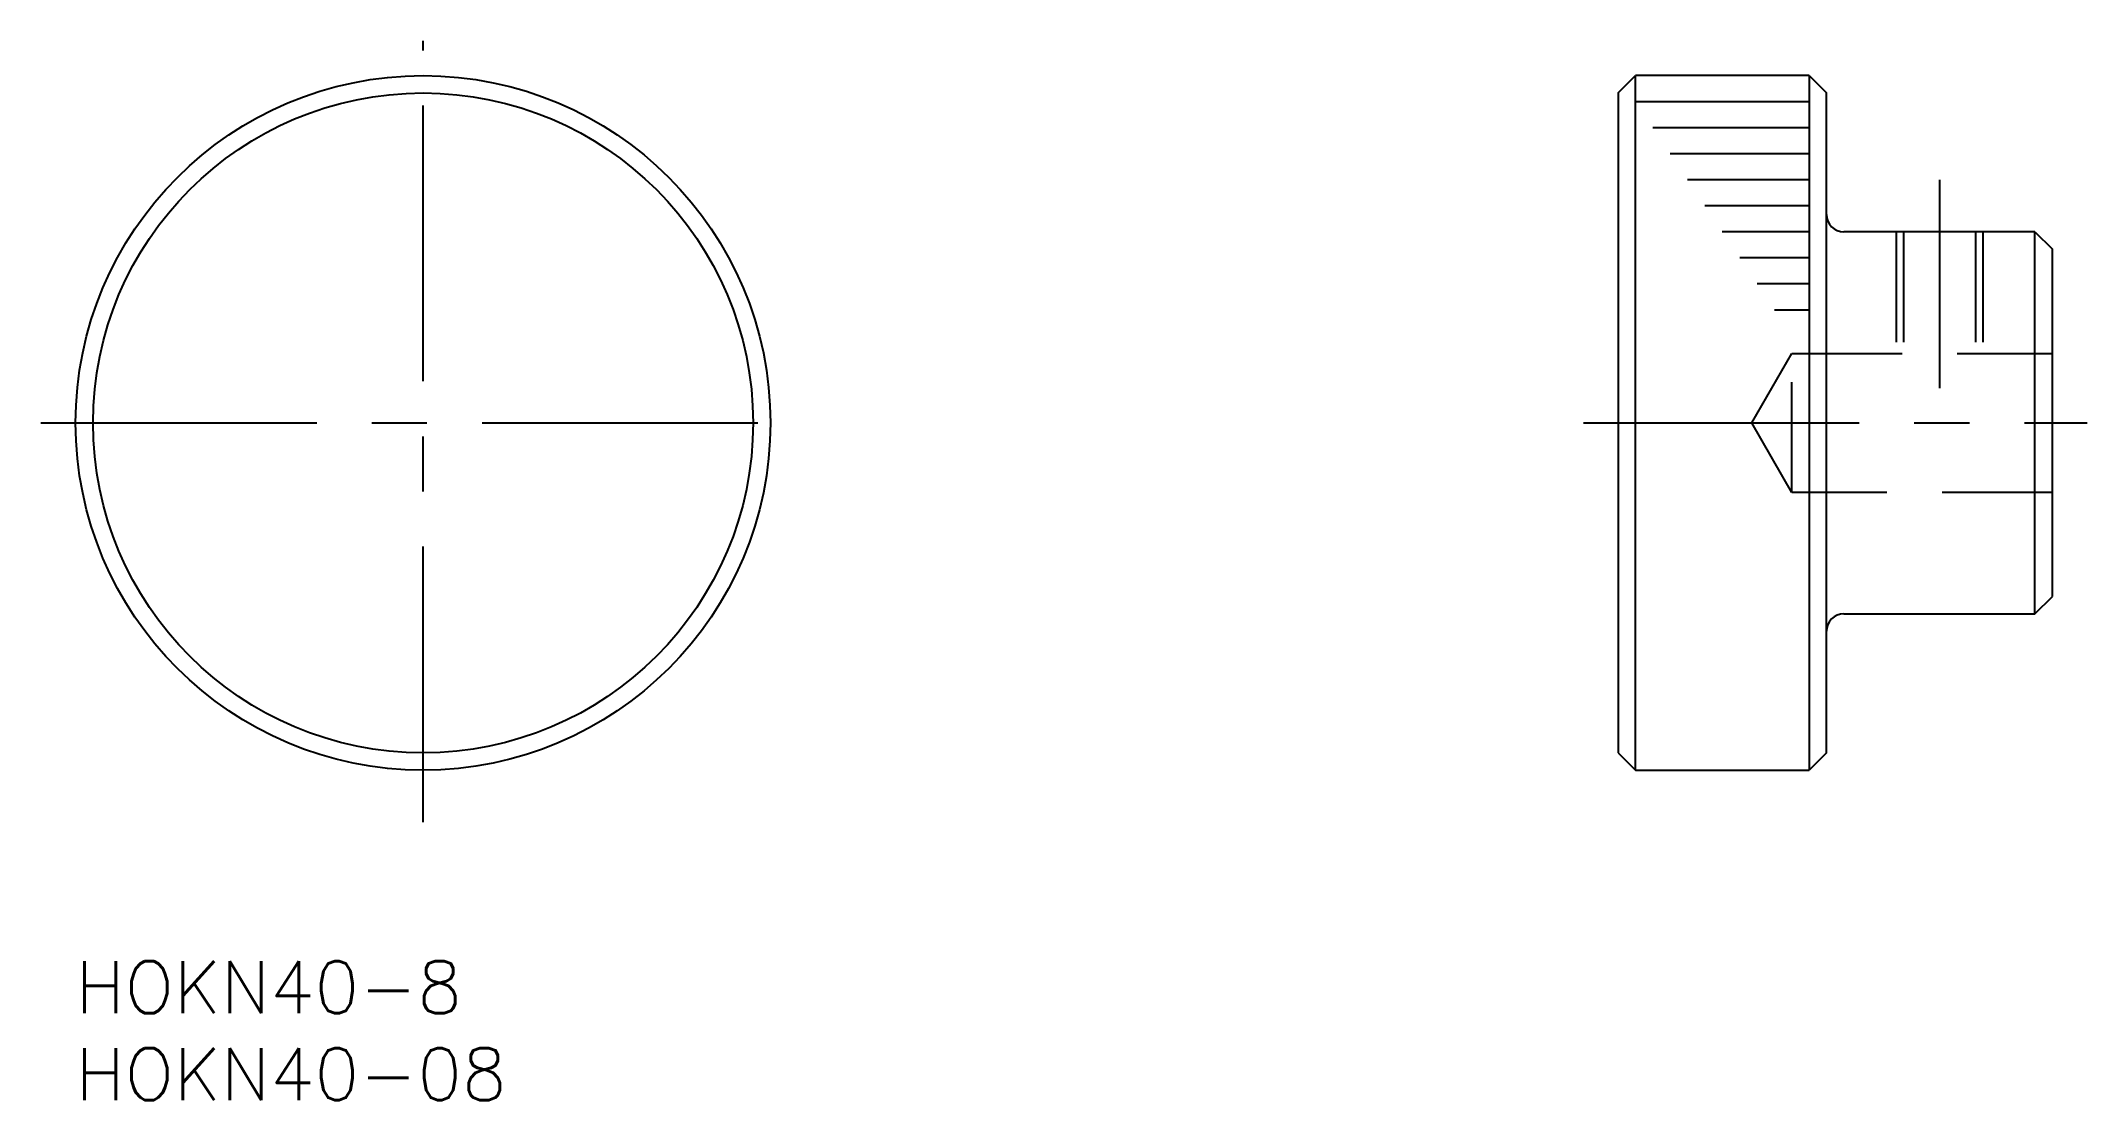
# Model space of a CAD drawing. Extents: x -2 to 116, y -8 to 53.
import ezdxf

# ---------------------------------------------------------------- set-up
doc = ezdxf.new("R2010")
doc.units = 0
doc.header["$LTSCALE"] = 0.5
for name, pattern in [('CENTER', [50.8, 31.75, -6.35, 6.35, -6.35]), ('DASHED', [19.05, 12.7, -6.35]), ('PHANTOM', [63.5, 31.75, -6.35, 6.35, -6.35, 6.35, -6.35])]:
    doc.linetypes.add(name, pattern=pattern)
for name, color, linetype in [('MSM_CENTER', 1, 'CENTER'), ('MSM_CONTINUOUS', 7, 'CONTINUOUS'), ('MSM_DASHED', 4, 'DASHED'), ('MSM_IMAGINARY', 6, 'PHANTOM'), ('MSM_PART_NUMBER', 7, 'CONTINUOUS')]:
    doc.layers.add(name, color=color, linetype=linetype)
doc.styles.get("Standard").update_dxf_attribs({"font": 'txt.shx', "height": 3, "bigfont": 'bigfont.shx'})

# ---------------------------------------------------------------- blocks, each defined once
blk = doc.blocks.new('*U4')
at = {"layer": 'MSM_PART_NUMBER'}
blk.add_text('HOKN40-8', height=3, dxfattribs=at).set_placement((0, -3))
blk = doc.blocks.new('*U5')
at = {"layer": 'MSM_PART_NUMBER'}
blk.add_text('HOKN40-08', height=3, dxfattribs=at).set_placement((0, -8))

msp = doc.modelspace()

# ---------------------------------------------------------------- linework, layer by layer
at = {"layer": 'MSM_CENTER'}
for p, q in [((20, 8), (20, 53)), ((107.3, 45), (107.3, 33)), ((-2, 31), (42, 31)), ((86.8, 31), (115.8, 31))]:
    msp.add_line(p, q, dxfattribs=at)
at = {"layer": 'MSM_CONTINUOUS'}
for p, q in [((88.8, 50), (89.8, 51)), ((99.8, 51), (89.8, 51)), ((89.8, 11), (89.8, 51)), ((99.8, 51), (99.8, 11)), ((99.8, 51), (100.8, 50)), ((88.8, 50), (88.8, 12)), ((100.8, 12), (100.8, 50)), ((112.8, 42), (101.8, 42)), ((112.8, 20), (112.8, 42)), ((112.8, 42), (113.8, 41)), ((113.8, 21), (113.8, 41)), ((89.8, 35.25), (89.8, 35.25)), ((89.8, 27.37), (89.8, 27.37)), ((112.8, 20), (113.8, 21)), ((101.8, 20), (112.8, 20)), ((88.8, 12), (89.8, 11)), ((100.8, 12), (99.8, 11)), ((89.8, 11), (99.8, 11))]:
    msp.add_line(p, q, dxfattribs=at)
for radius in [20, 19]:
    msp.add_circle((20, 31), radius, dxfattribs=at)
for centre, start, end in [((101.8, 43), 180, 270), ((101.8, 19), 90, 180)]:
    msp.add_arc(centre, 1, start, end, dxfattribs=at)
at = {"layer": 'MSM_DASHED'}
for p, q in [((104.8, 42), (104.8, 35)), ((105.23, 42), (105.23, 35)), ((109.37, 42), (109.37, 35)), ((109.8, 42), (109.8, 35)), ((96.49, 31), (98.8, 35)), ((98.8, 35), (113.8, 35)), ((98.8, 27), (98.8, 35)), ((98.8, 26.99), (96.49, 31)), ((113.8, 27), (98.8, 27))]:
    msp.add_line(p, q, dxfattribs=at)
at = {"layer": 'MSM_IMAGINARY'}
for p, q in [((99.8, 49.5), (89.8, 49.5)), ((99.8, 48), (90.8, 48)), ((99.8, 46.5), (91.8, 46.5)), ((99.8, 45), (92.8, 45)), ((99.8, 43.5), (93.8, 43.5)), ((99.8, 42), (94.8, 42)), ((99.8, 40.5), (95.8, 40.5)), ((99.8, 39), (96.8, 39)), ((99.8, 37.5), (97.8, 37.5))]:
    msp.add_line(p, q, dxfattribs=at)

# ---------------------------------------------------------------- block references
at = {"layer": 'MSM_CONTINUOUS'}
for name in ['*U4', '*U5']:
    msp.add_blockref(name, (0, 0), dxfattribs=at)

doc.saveas('drawing.dxf')
